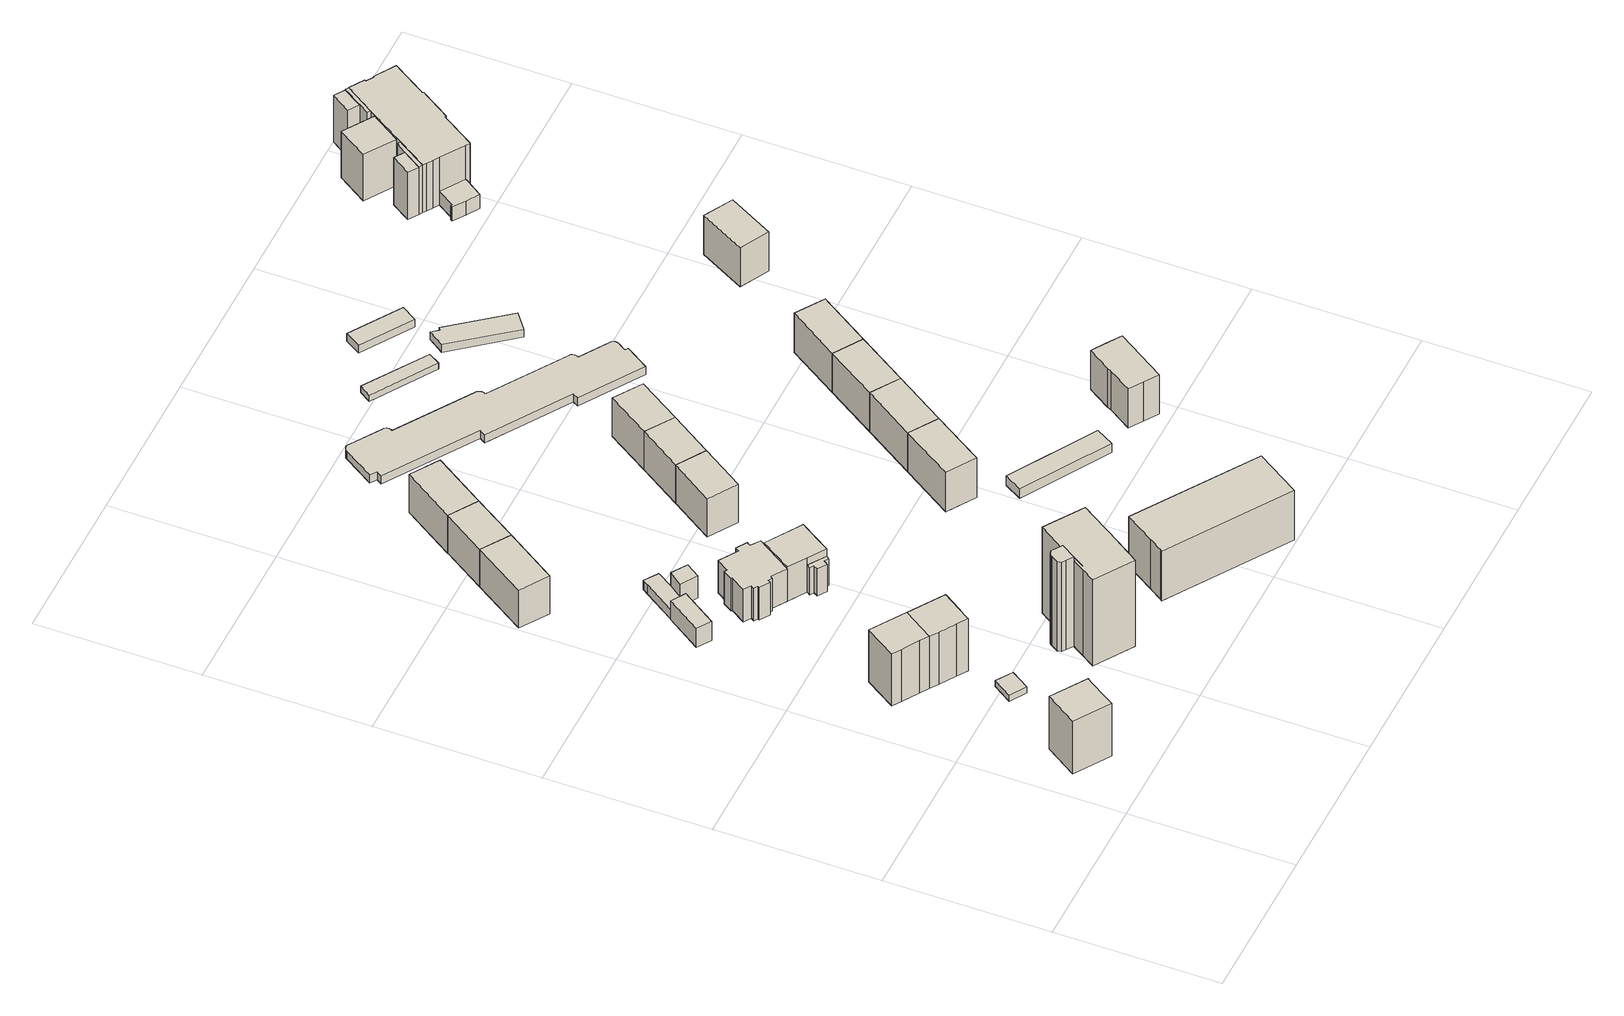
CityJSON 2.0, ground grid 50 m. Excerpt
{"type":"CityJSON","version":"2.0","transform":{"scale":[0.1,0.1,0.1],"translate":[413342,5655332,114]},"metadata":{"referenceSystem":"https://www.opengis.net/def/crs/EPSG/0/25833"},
"CityObjects":{
"building1":{"type":"Building","attributes":{"Dachtyp_tdc":"tdcPolyFlatRoof","Gemeindeschluessel":14612000,"Dachneigung":0,"QualitaetDacherkennung":50,"Geometrietyp2DReferenz":"3000","measuredHeight":19.73,"function":"31001_9998","roofType":"1000"},"geometry":[{"type":"Solid","lod":"1","boundaries":[[[[0,1,2,3,4,5]],[[6,7,8,9,10,11]],[[5,7,6,0]],[[4,8,7,5]],[[3,9,8,4]],[[2,10,9,3]],[[1,11,10,2]],[[0,6,11,1]]]]}]},
"building2":{"type":"Building","attributes":{"Dachtyp_tdc":"tdcPolyFlatRoof","Gemeindeschluessel":14612000,"Dachneigung":0,"QualitaetDacherkennung":51,"Geometrietyp2DReferenz":"3000","measuredHeight":19.55,"function":"31001_9998","roofType":"1000"},"geometry":[{"type":"Solid","lod":"1","boundaries":[[[[12,13,14,15,16,17]],[[18,19,20,21,22,23]],[[17,19,18,12]],[[16,20,19,17]],[[15,21,20,16]],[[14,22,21,15]],[[13,23,22,14]],[[12,18,23,13]]]]}]},
"building3":{"type":"Building","attributes":{"Dachtyp_tdc":"tdcPolyFlatRoof","Gemeindeschluessel":14612000,"Dachneigung":0,"QualitaetDacherkennung":82,"Geometrietyp2DReferenz":"3000","measuredHeight":2.37,"function":"31001_9998","roofType":"1000"},"geometry":[{"type":"Solid","lod":"1","boundaries":[[[[24,25,26,27]],[[28,29,30,31]],[[27,29,28,24]],[[26,30,29,27]],[[25,31,30,26]],[[24,28,31,25]]]]}]},
"building4":{"type":"Building","attributes":{"Dachtyp_tdc":"tdcPolyFlatRoof","Gemeindeschluessel":14612000,"Dachneigung":0,"QualitaetDacherkennung":50,"Geometrietyp2DReferenz":"3000","measuredHeight":19.68,"function":"31001_9998","roofType":"1000"},"geometry":[{"type":"Solid","lod":"1","boundaries":[[[[32,33,34,35,36,37,38,39,40]],[[41,42,43,44,45,46,47,48,49]],[[40,42,41,32]],[[39,43,42,40]],[[38,44,43,39]],[[37,45,44,38]],[[36,46,45,37]],[[35,47,46,36]],[[34,48,47,35]],[[33,49,48,34]],[[32,41,49,33]]]]}]},
"building5":{"type":"Building","attributes":{"Dachtyp_tdc":"tdcGableRoof","Gemeindeschluessel":14612000,"Dachneigung":42.89,"QualitaetDacherkennung":2,"Geometrietyp2DReferenz":"3000","measuredHeight":10.38,"function":"31001_2463","roofType":"3100"},"geometry":[{"type":"Solid","lod":"1","boundaries":[[[[50,51,52,53]],[[54,55,56,57]],[[53,55,54,50]],[[52,56,55,53]],[[51,57,56,52]],[[50,54,57,51]]]]}]},
"building6":{"type":"Building","attributes":{"Dachtyp_tdc":"tdcGableRoof","Gemeindeschluessel":14612000,"Dachneigung":37.07,"QualitaetDacherkennung":84,"Geometrietyp2DReferenz":"3000","measuredHeight":16.13,"function":"31001_9998","roofType":"3100"},"geometry":[{"type":"Solid","lod":"1","boundaries":[[[[58,59,60,61]],[[62,63,64,65]],[[61,63,62,58]],[[60,64,63,61]],[[59,65,64,60]],[[58,62,65,59]]]]}]},
"building7":{"type":"Building","attributes":{"Dachtyp_tdc":"tdcHipAndGableRoof","Gemeindeschluessel":14612000,"Dachneigung":10.07,"QualitaetDacherkennung":12,"Geometrietyp2DReferenz":"3000","measuredHeight":4.47,"function":"31001_2463","roofType":"5000"},"geometry":[{"type":"Solid","lod":"1","boundaries":[[[[66,67,68,69,70,71,72]],[[73,74,75,76,77,78,79]],[[72,74,73,66]],[[71,75,74,72]],[[70,76,75,71]],[[69,77,76,70]],[[68,78,77,69]],[[67,79,78,68]],[[66,73,79,67]]]]}]},
"building8":{"type":"Building","attributes":{"Dachtyp_tdc":"tdcGableRoof","Gemeindeschluessel":14612000,"Dachneigung":65.85,"QualitaetDacherkennung":8,"Geometrietyp2DReferenz":"3000","measuredHeight":12.04,"function":"31001_9998","roofType":"3100"},"geometry":[{"type":"Solid","lod":"1","boundaries":[[[[80,81,82,83]],[[84,76,75,85]],[[83,76,84,80]],[[82,75,76,83]],[[81,85,75,82]],[[80,84,85,81]]]]}]},
"building9":{"type":"Building","attributes":{"Gemeindeschluessel":14612000,"Geometrietyp2DReferenz":"3000","function":"31001_9998","roofType":"9999"},"children":["building9-1","building9-2"]},
"building9-1":{"type":"BuildingPart","attributes":{"Dachtyp_tdc":"tdcHipAndGableRoof","Dachneigung":15.31,"QualitaetDacherkennung":15,"Geometrietyp2DReferenz":"3000","measuredHeight":33.99,"roofType":"5000"},"parents":["building9"],"geometry":[{"type":"Solid","lod":"1","boundaries":[[[[86,87,88,89,90,91,92,93,94,95]],[[96,97,98,99,100,101,102,103,104,105]],[[95,96,105,86]],[[94,97,96,95]],[[93,98,97,94]],[[92,99,98,93]],[[91,100,99,92]],[[90,101,100,91]],[[89,102,101,90]],[[88,103,102,89]],[[87,104,103,88]],[[86,105,104,87]]]]}]},
"building9-2":{"type":"BuildingPart","attributes":{"Dachtyp_tdc":"tdcFreeFormRoof","Dachneigung":13.2,"QualitaetDacherkennung":18,"Geometrietyp2DReferenz":"3000","measuredHeight":34.37,"roofType":"5000"},"parents":["building9"],"geometry":[{"type":"Solid","lod":"1","boundaries":[[[[106,107,108,109,110,111,112,113,114,115,116,117,118,107]],[[119,120,121,122,123,124,125,126,127,128,129,97,119,105]],[[118,120,119,107]],[[117,121,120,118]],[[116,122,121,117]],[[115,123,122,116]],[[114,124,123,115]],[[113,125,124,114]],[[112,126,125,113]],[[111,127,126,112]],[[110,128,127,111]],[[109,129,128,110]],[[108,97,129,109]],[[107,119,97,108]]]]}]},
"building10":{"type":"Building","attributes":{"Dachtyp_tdc":"tdcFreeFormRoof","Gemeindeschluessel":14612000,"Dachneigung":43.32,"QualitaetDacherkennung":56,"Geometrietyp2DReferenz":"3000","measuredHeight":16.1,"function":"31001_9998","roofType":"5000"},"geometry":[{"type":"Solid","lod":"1","boundaries":[[[[130,131,132,133,134,135,136,137,138,139,140,141,142,143,144,145,146,147,148,149]],[[150,151,152,153,154,155,156,157,158,159,160,161,162,163,164,165,166,167,168,169]],[[149,151,150,130]],[[148,152,151,149]],[[147,153,152,148]],[[146,154,153,147]],[[145,155,154,146]],[[144,156,155,145]],[[143,157,156,144]],[[142,158,157,143]],[[141,159,158,142]],[[140,160,159,141]],[[139,161,160,140]],[[138,162,161,139]],[[137,163,162,138]],[[136,164,163,137]],[[135,165,164,136]],[[134,166,165,135]],[[133,167,166,134]],[[132,168,167,133]],[[131,169,168,132]],[[130,150,169,131]]]]}]},
"building11":{"type":"Building","attributes":{"Dachtyp_tdc":"tdcGableRoof","Gemeindeschluessel":14612000,"Dachneigung":36.69,"QualitaetDacherkennung":85,"Geometrietyp2DReferenz":"3000","measuredHeight":16.16,"function":"31001_9998","roofType":"3100"},"geometry":[{"type":"Solid","lod":"1","boundaries":[[[[61,60,170,171]],[[63,172,173,64]],[[171,172,63,61]],[[170,173,172,171]],[[60,64,173,170]],[[61,63,64,60]]]]}]},
"building12":{"type":"Building","attributes":{"Gemeindeschluessel":14612000,"Geometrietyp2DReferenz":"3000","function":"31001_9998","roofType":"9999"},"children":["building12-1","building12-2","building12-3","building12-4"]},
"building12-1":{"type":"BuildingPart","attributes":{"Dachtyp_tdc":"tdcPolyFlatRoof","Dachneigung":44.32,"QualitaetDacherkennung":42,"Geometrietyp2DReferenz":"3000","measuredHeight":11.06,"roofType":"2100"},"parents":["building12"],"geometry":[{"type":"Solid","lod":"1","boundaries":[[[[174,175,176,177,178,179,180,181]],[[150,182,183,184,185,186,187,188]],[[181,182,150,174]],[[180,183,182,181]],[[179,184,183,180]],[[178,185,184,179]],[[177,186,185,178]],[[176,187,186,177]],[[175,188,187,176]],[[174,150,188,175]]]]}]},
"building12-2":{"type":"BuildingPart","attributes":{"Dachtyp_tdc":"tdcPolyFlatRoof","Dachneigung":41.46,"QualitaetDacherkennung":45,"Geometrietyp2DReferenz":"3000","measuredHeight":10.78,"roofType":"2100"},"parents":["building12"],"geometry":[{"type":"Solid","lod":"1","boundaries":[[[[189,190,191,192]],[[193,194,195,196]],[[192,194,193,189]],[[191,195,194,192]],[[190,196,195,191]],[[189,193,196,190]]]]}]},
"building12-3":{"type":"BuildingPart","attributes":{"Dachtyp_tdc":"tdcPolyFlatRoof","Dachneigung":34.36,"QualitaetDacherkennung":40,"Geometrietyp2DReferenz":"3000","measuredHeight":11.01,"roofType":"2100"},"parents":["building12"],"geometry":[{"type":"Solid","lod":"1","boundaries":[[[[197,198,199,200,201,202,203,204]],[[205,206,207,208,209,210,211,212]],[[204,206,205,197]],[[203,207,206,204]],[[202,208,207,203]],[[201,209,208,202]],[[200,210,209,201]],[[199,211,210,200]],[[198,212,211,199]],[[197,205,212,198]]]]}]},
"building12-4":{"type":"BuildingPart","attributes":{"Dachtyp_tdc":"tdcHipAndGableRoof","Dachneigung":43.14,"QualitaetDacherkennung":42,"Geometrietyp2DReferenz":"3000","measuredHeight":15.54,"roofType":"5000"},"parents":["building12"],"geometry":[{"type":"Solid","lod":"1","boundaries":[[[[213,214,215,216,217,218,219]],[[187,195,194,209,208,151,188]],[[219,195,187,213]],[[218,194,195,219]],[[217,209,194,218]],[[216,208,209,217]],[[215,151,208,216]],[[214,188,151,215]],[[213,187,188,214]]]]}]},
"building13":{"type":"Building","attributes":{"Dachtyp_tdc":"tdcGableRoof","Gemeindeschluessel":14612000,"Dachneigung":36.76,"QualitaetDacherkennung":84,"Geometrietyp2DReferenz":"3000","measuredHeight":16.23,"function":"31001_9998","roofType":"3100"},"geometry":[{"type":"Solid","lod":"1","boundaries":[[[[171,170,220,221]],[[222,223,224,225]],[[221,223,222,171]],[[220,224,223,221]],[[170,225,224,220]],[[171,222,225,170]]]]}]},
"building14":{"type":"Building","attributes":{"Dachtyp_tdc":"tdcGableRoof","Gemeindeschluessel":14612000,"Dachneigung":37.39,"QualitaetDacherkennung":82,"Geometrietyp2DReferenz":"3000","measuredHeight":16.4,"function":"31001_9998","roofType":"3100"},"geometry":[{"type":"Solid","lod":"1","boundaries":[[[[226,227,228,229]],[[230,231,232,233]],[[229,231,230,226]],[[228,232,231,229]],[[227,233,232,228]],[[226,230,233,227]]]]}]},
"building15":{"type":"Building","attributes":{"Dachtyp_tdc":"tdcPolyFlatRoof","Gemeindeschluessel":14612000,"Dachneigung":0,"QualitaetDacherkennung":74,"Geometrietyp2DReferenz":"3000","measuredHeight":18.57,"function":"31001_9998","roofType":"1000"},"geometry":[{"type":"Solid","lod":"1","boundaries":[[[[234,235,236,237,238,239,240]],[[241,242,243,244,245,246,247]],[[240,242,241,234]],[[239,243,242,240]],[[238,244,243,239]],[[237,245,244,238]],[[236,246,245,237]],[[235,247,246,236]],[[234,241,247,235]]]]}]},
"building16":{"type":"Building","attributes":{"Dachtyp_tdc":"tdcGableRoof","Gemeindeschluessel":14612000,"Dachneigung":37.26,"QualitaetDacherkennung":86,"Geometrietyp2DReferenz":"3000","measuredHeight":16.41,"function":"31001_9998","roofType":"3100"},"geometry":[{"type":"Solid","lod":"1","boundaries":[[[[229,228,248,249]],[[231,250,251,232]],[[249,250,231,229]],[[248,251,250,249]],[[228,232,251,248]],[[229,231,232,228]]]]}]},
"building17":{"type":"Building","attributes":{"Dachtyp_tdc":"tdcGableRoof","Gemeindeschluessel":14612000,"Dachneigung":36.9,"QualitaetDacherkennung":76,"Geometrietyp2DReferenz":"3000","measuredHeight":16.59,"function":"31001_9998","roofType":"3100"},"geometry":[{"type":"Solid","lod":"1","boundaries":[[[[252,253,254,255]],[[256,257,258,259]],[[255,257,256,252]],[[254,258,257,255]],[[253,259,258,254]],[[252,256,259,253]]]]}]},
"building18":{"type":"Building","attributes":{"Dachtyp_tdc":"tdcGableRoof","Gemeindeschluessel":14612000,"Dachneigung":37.15,"QualitaetDacherkennung":82,"Geometrietyp2DReferenz":"3000","measuredHeight":16.39,"function":"31001_9998","roofType":"3100"},"geometry":[{"type":"Solid","lod":"1","boundaries":[[[[249,248,260,261]],[[250,262,263,251]],[[261,262,250,249]],[[260,263,262,261]],[[248,251,263,260]],[[249,250,251,248]]]]}]},
"building19":{"type":"Building","attributes":{"Dachtyp_tdc":"tdcHipAndGableRoof","Gemeindeschluessel":14612000,"Dachneigung":10.24,"QualitaetDacherkennung":10,"Geometrietyp2DReferenz":"3000","measuredHeight":5.09,"function":"31001_2463","roofType":"5000"},"geometry":[{"type":"Solid","lod":"1","boundaries":[[[[264,265,266,267]],[[268,269,270,271]],[[267,269,268,264]],[[266,270,269,267]],[[265,271,270,266]],[[264,268,271,265]]]]}]},
"building20":{"type":"Building","attributes":{"Dachtyp_tdc":"tdcPolyFlatRoof","Gemeindeschluessel":14612000,"Dachneigung":0,"QualitaetDacherkennung":16,"Geometrietyp2DReferenz":"3000","measuredHeight":3,"function":"31001_9998","roofType":"1000"},"geometry":[{"type":"Solid","lod":"1","boundaries":[[[[272,273,274,275,276,277,278,279,280,281,282,283,284,285,286,287,288,289,290,291,292,293,294,295,296,297,298,299,300,301,302,303,304,305,306,307,308,309,310,311,312,313,314,315,316,317,318,319,320,321,322,323,324,325,326,327,328,329,330,331,332,333,334,335,336,337,338,339,340,341,342,343,344,345,346,347,348,349,350,351,352,353,354,355,356,357,358,359,360,361,362,363,364,365,366,367,368,369,370,371,372,373,374,375,376,377,378,379,380,381,382,383,384,385,386,387,388,389,390,391,392,393,394,395,396,397,398,399,400,401]],[[402,403,404,405,406,407,408,409,410,411,412,413,414,415,416,417,418,419,420,421,422,423,424,425,426,427,428,429,430,431,432,433,434,435,436,437,438,439,440,441,442,443,444,445,446,447,448,449,450,451,452,453,454,455,456,457,458,459,460,461,462,463,464,465,466,467,468,469,470,471,472,473,474,475,476,477,478,479,480,481,482,483,484,485,486,487,488,489,490,491,492,493,494,495,496,497,498,499,500,501,502,503,504,505,506,507,508,509,510,511,512,513,514,515,516,517,518,519,520,521,522,523,524,525,526,527,528,529,530,531]],[[401,403,402,272]],[[400,404,403,401]],[[399,405,404,400]],[[398,406,405,399]],[[397,407,406,398]],[[396,408,407,397]],[[395,409,408,396]],[[394,410,409,395]],[[393,411,410,394]],[[392,412,411,393]],[[391,413,412,392]],[[390,414,413,391]],[[389,415,414,390]],[[388,416,415,389]],[[387,417,416,388]],[[386,418,417,387]],[[385,419,418,386]],[[384,420,419,385]],[[383,421,420,384]],[[382,422,421,383]],[[381,423,422,382]],[[380,424,423,381]],[[379,425,424,380]],[[378,426,425,379]],[[377,427,426,378]],[[376,428,427,377]],[[375,429,428,376]],[[374,430,429,375]],[[373,431,430,374]],[[372,432,431,373]],[[371,433,432,372]],[[370,434,433,371]],[[369,435,434,370]],[[368,436,435,369]],[[367,437,436,368]],[[366,438,437,367]],[[365,439,438,366]],[[364,440,439,365]],[[363,441,440,364]],[[362,442,441,363]],[[361,443,442,362]],[[360,444,443,361]],[[359,445,444,360]],[[358,446,445,359]],[[357,447,446,358]],[[356,448,447,357]],[[355,449,448,356]],[[354,450,449,355]],[[353,451,450,354]],[[352,452,451,353]],[[351,453,452,352]],[[350,454,453,351]],[[349,455,454,350]],[[348,456,455,349]],[[347,457,456,348]],[[346,458,457,347]],[[345,459,458,346]],[[344,460,459,345]],[[343,461,460,344]],[[342,462,461,343]],[[341,463,462,342]],[[340,464,463,341]],[[339,465,464,340]],[[338,466,465,339]],[[337,467,466,338]],[[336,468,467,337]],[[335,469,468,336]],[[334,470,469,335]],[[333,471,470,334]],[[332,472,471,333]],[[331,473,472,332]],[[330,474,473,331]],[[329,475,474,330]],[[328,476,475,329]],[[327,477,476,328]],[[326,478,477,327]],[[325,479,478,326]],[[324,480,479,325]],[[323,481,480,324]],[[322,482,481,323]],[[321,483,482,322]],[[320,484,483,321]],[[319,485,484,320]],[[318,486,485,319]],[[317,487,486,318]],[[316,488,487,317]],[[315,489,488,316]],[[314,490,489,315]],[[313,491,490,314]],[[312,492,491,313]],[[311,493,492,312]],[[310,494,493,311]],[[309,495,494,310]],[[308,496,495,309]],[[307,497,496,308]],[[306,498,497,307]],[[305,499,498,306]],[[304,500,499,305]],[[303,501,500,304]],[[302,502,501,303]],[[301,503,502,302]],[[300,504,503,301]],[[299,505,504,300]],[[298,506,505,299]],[[297,507,506,298]],[[296,508,507,297]],[[295,509,508,296]],[[294,510,509,295]],[[293,511,510,294]],[[292,512,511,293]],[[291,513,512,292]],[[290,514,513,291]],[[289,515,514,290]],[[288,516,515,289]],[[287,517,516,288]],[[286,518,517,287]],[[285,519,518,286]],[[284,520,519,285]],[[283,521,520,284]],[[282,522,521,283]],[[281,523,522,282]],[[280,524,523,281]],[[279,525,524,280]],[[278,526,525,279]],[[277,527,526,278]],[[276,528,527,277]],[[275,529,528,276]],[[274,530,529,275]],[[273,531,530,274]],[[272,402,531,273]]]]}]},
"building21":{"type":"Building","attributes":{"Dachtyp_tdc":"tdcGableRoof","Gemeindeschluessel":14612000,"Dachneigung":36.95,"QualitaetDacherkennung":78,"Geometrietyp2DReferenz":"3000","measuredHeight":16.58,"function":"31001_9998","roofType":"3100"},"geometry":[{"type":"Solid","lod":"1","boundaries":[[[[532,533,253,252]],[[534,256,259,535]],[[252,256,534,532]],[[253,259,256,252]],[[533,535,259,253]],[[532,534,535,533]]]]}]},
"building22":{"type":"Building","attributes":{"Dachtyp_tdc":"tdcPolyFlatRoof","Gemeindeschluessel":14612000,"Dachneigung":4.09,"QualitaetDacherkennung":66,"Geometrietyp2DReferenz":"3000","measuredHeight":2.45,"function":"31001_9998","roofType":"2100"},"geometry":[{"type":"Solid","lod":"1","boundaries":[[[[536,537,538,539]],[[540,541,542,543]],[[539,541,540,536]],[[538,542,541,539]],[[537,543,542,538]],[[536,540,543,537]]]]}]},
"building23":{"type":"Building","attributes":{"Dachtyp_tdc":"tdcGableRoof","Gemeindeschluessel":14612000,"Dachneigung":37.12,"QualitaetDacherkennung":79,"Geometrietyp2DReferenz":"3000","measuredHeight":16.59,"function":"31001_9998","roofType":"3100"},"geometry":[{"type":"Solid","lod":"1","boundaries":[[[[544,545,533,532]],[[546,534,535,547]],[[532,534,546,544]],[[533,535,534,532]],[[545,547,535,533]],[[544,546,547,545]]]]}]},
"building24":{"type":"Building","attributes":{"Dachtyp_tdc":"tdcGableRoof","Gemeindeschluessel":14612000,"Dachneigung":36.93,"QualitaetDacherkennung":75,"Geometrietyp2DReferenz":"3000","measuredHeight":16.56,"function":"31001_9998","roofType":"3100"},"geometry":[{"type":"Solid","lod":"1","boundaries":[[[[548,549,550,551,552,553,554,555]],[[556,557,558,559,560,561,562,563]],[[555,557,556,548]],[[554,558,557,555]],[[553,559,558,554]],[[552,560,559,553]],[[551,561,560,552]],[[550,562,561,551]],[[549,563,562,550]],[[548,556,563,549]]]]}]},
"building25":{"type":"Building","attributes":{"Dachtyp_tdc":"tdcPolyFlatRoof","Gemeindeschluessel":14612000,"Dachneigung":3.21,"QualitaetDacherkennung":81,"Geometrietyp2DReferenz":"3000","measuredHeight":2.98,"function":"31001_2463","roofType":"2100"},"geometry":[{"type":"Solid","lod":"1","boundaries":[[[[564,565,566,567]],[[568,569,570,571]],[[567,569,568,564]],[[566,570,569,567]],[[565,571,570,566]],[[564,568,571,565]]]]}]},
"building26":{"type":"Building","attributes":{"Dachtyp_tdc":"tdcGableRoof","Gemeindeschluessel":14612000,"Dachneigung":37.01,"QualitaetDacherkennung":75,"Geometrietyp2DReferenz":"3000","measuredHeight":16.58,"function":"31001_9998","roofType":"3100"},"geometry":[{"type":"Solid","lod":"1","boundaries":[[[[545,544,572,573]],[[547,574,575,546]],[[573,574,547,545]],[[572,575,574,573]],[[544,546,575,572]],[[545,547,546,544]]]]}]},
"building27":{"type":"Building","attributes":{"Dachtyp_tdc":"tdcPolyFlatRoof","Gemeindeschluessel":14612000,"Dachneigung":5,"QualitaetDacherkennung":88,"Geometrietyp2DReferenz":"3000","measuredHeight":3.19,"function":"31001_2463","roofType":"2100"},"geometry":[{"type":"Solid","lod":"1","boundaries":[[[[576,577,578,579,580,581]],[[582,583,584,585,586,587]],[[581,583,582,576]],[[580,584,583,581]],[[579,585,584,580]],[[578,586,585,579]],[[577,587,586,578]],[[576,582,587,577]]]]}]},
"building28":{"type":"Building","attributes":{"Dachtyp_tdc":"tdcGableRoof","Gemeindeschluessel":14612000,"Dachneigung":36.95,"QualitaetDacherkennung":77,"Geometrietyp2DReferenz":"3000","measuredHeight":16.56,"function":"31001_9998","roofType":"3100"},"geometry":[{"type":"Solid","lod":"1","boundaries":[[[[588,589,590,591]],[[592,593,594,595]],[[591,593,592,588]],[[590,594,593,591]],[[589,595,594,590]],[[588,592,595,589]]]]}]},
"building29":{"type":"Building","attributes":{"Gemeindeschluessel":14612000,"Geometrietyp2DReferenz":"3000","function":"31001_9998","roofType":"9999"},"children":["building29-1","building29-2","building29-3","building29-4","building29-5","building29-6","building29-7"]},
"building29-1":{"type":"BuildingPart","attributes":{"Dachtyp_tdc":"tdcPolyFlatRoof","Dachneigung":6.18,"QualitaetDacherkennung":62,"Geometrietyp2DReferenz":"3000","measuredHeight":17.85,"roofType":"2100"},"parents":["building29"],"geometry":[{"type":"Solid","lod":"1","boundaries":[[[[596,597,598,599,600]],[[601,602,603,604,605]],[[600,602,601,596]],[[599,603,602,600]],[[598,604,603,599]],[[597,605,604,598]],[[596,601,605,597]]]]}]},
"building29-2":{"type":"BuildingPart","attributes":{"Dachtyp_tdc":"tdcPolyFlatRoof","Dachneigung":2.77,"QualitaetDacherkennung":71,"Geometrietyp2DReferenz":"3000","measuredHeight":18.3,"roofType":"2100"},"parents":["building29"],"geometry":[{"type":"Solid","lod":"1","boundaries":[[[[606,607,608,609,610,611,612,613,614,615,616,617,618,619,620,621,622,623,624,625,626]],[[627,628,629,630,631,632,633,601,605,634,635,636,637,638,639,640,641,642,643,644,645]],[[625,628,627,626]],[[624,629,628,625]],[[623,630,629,624]],[[622,631,630,623]],[[621,632,631,622]],[[620,633,632,621]],[[619,601,633,620]],[[618,605,601,619]],[[617,634,605,618]],[[616,635,634,617]],[[615,636,635,616]],[[614,637,636,615]],[[613,638,637,614]],[[612,639,638,613]],[[611,640,639,612]],[[610,641,640,611]],[[609,642,641,610]],[[608,643,642,609]],[[607,644,643,608]],[[606,645,644,607]],[[626,627,645,606]]]]}]},
"building29-3":{"type":"BuildingPart","attributes":{"Dachtyp_tdc":"tdcPolyFlatRoof","Dachneigung":4.31,"QualitaetDacherkennung":83,"Geometrietyp2DReferenz":"3000","measuredHeight":17.79,"roofType":"2100"},"parents":["building29"],"geometry":[{"type":"Solid","lod":"1","boundaries":[[[[646,647,648,649]],[[650,633,632,651]],[[649,633,650,646]],[[648,632,633,649]],[[647,651,632,648]],[[646,650,651,647]]]]}]},
"building29-4":{"type":"BuildingPart","attributes":{"Dachtyp_tdc":"tdcPolyFlatRoof","Dachneigung":3.85,"QualitaetDacherkennung":74,"Geometrietyp2DReferenz":"3000","measuredHeight":17.74,"roofType":"2100"},"parents":["building29"],"geometry":[{"type":"Solid","lod":"1","boundaries":[[[[652,653,654,655]],[[603,656,657,604]],[[655,656,603,652]],[[654,657,656,655]],[[653,604,657,654]],[[652,603,604,653]]]]}]},
"building29-5":{"type":"BuildingPart","attributes":{"Dachtyp_tdc":"tdcPolyFlatRoof","Dachneigung":3.48,"QualitaetDacherkennung":54,"Geometrietyp2DReferenz":"3000","measuredHeight":17.87,"roofType":"2100"},"parents":["building29"],"geometry":[{"type":"Solid","lod":"1","boundaries":[[[[623,622,658,659,660]],[[630,661,662,663,631]],[[660,661,630,623]],[[659,662,661,660]],[[658,663,662,659]],[[622,631,663,658]],[[623,630,631,622]]]]}]},
"building29-6":{"type":"BuildingPart","attributes":{"Dachtyp_tdc":"tdcPolyFlatRoof","Dachneigung":4.2,"QualitaetDacherkennung":52,"Geometrietyp2DReferenz":"3000","measuredHeight":5.62,"roofType":"2100"},"parents":["building29"],"geometry":[{"type":"Solid","lod":"1","boundaries":[[[[664,665,666,667,668,669,670]],[[645,671,672,673,674,675,627]],[[670,671,645,664]],[[669,672,671,670]],[[668,673,672,669]],[[667,674,673,668]],[[666,675,674,667]],[[665,627,675,666]],[[664,645,627,665]]]]}]},
"building29-7":{"type":"BuildingPart","attributes":{"Dachtyp_tdc":"tdcPolyFlatRoof","Dachneigung":4.22,"QualitaetDacherkennung":49,"Geometrietyp2DReferenz":"3000","measuredHeight":17.77,"roofType":"2100"},"parents":["building29"],"geometry":[{"type":"Solid","lod":"1","boundaries":[[[[676,677,678,679]],[[680,662,661,681]],[[679,662,680,676]],[[678,661,662,679]],[[677,681,661,678]],[[676,680,681,677]]]]}]}
},
"vertices":[
[202,150,205],[239,206,205],[248,220,205],[143,289,205],[79,192,205],[185,123,205],[202,150,7],[185,123,7],[79,192,7],[143,289,7],[248,220,7],[239,206,7],
[231,679,202],[292,772,202],[189,839,202],[128,746,202],[155,728,202],[205,696,202],[231,679,6],[205,696,6],[155,728,6],[128,746,6],[189,839,6],[292,772,6],
[271,462,28],[320,431,28],[357,488,28],[309,519,28],[271,462,5],[309,519,5],[357,488,5],[320,431,5],
[256,663,201],[306,631,201],[336,611,201],[338,614,201],[347,628,201],[360,648,201],[397,704,201],[292,772,201],[231,679,201],[256,663,5],[231,679,5],[292,772,5],[397,704,5],[360,648,5],[347,628,5],[338,614,5],[336,611,5],[306,631,5],
[167,1292,77],[239,1399,77],[197,1426,77],[126,1319,77],[167,1292,6],[126,1319,6],[197,1426,6],[239,1399,6],
[4,1789,148],[88,1734,148],[192,1892,148],[108,1948,148],[4,1789,6],[108,1948,6],[192,1892,6],[88,1734,6],
[274,1539,42],[261,1521,42],[197,1426,42],[239,1399,42],[253,1421,42],[284,1463,42],[314,1511,42],[274,1539,8],[314,1511,8],[284,1463,8],[253,1421,8],[239,1399,8],[197,1426,8],[261,1521,8],
[302,1391,91],[330,1433,91],[284,1463,91],[253,1421,91],[302,1391,8],[330,1433,8],
[513,351,329],[486,310,329],[602,235,329],[629,276,329],[677,348,329],[685,361,329],[736,440,329],[620,516,329],[565,432,329],[554,414,329],[554,414,6],[565,432,6],[620,516,6],[736,440,6],[685,361,6],[677,348,6],[629,276,6],[602,235,6],[486,310,6],[513,351,6],
[513,351,342],[536,387,342],[565,432,342],[545,445,342],[541,448,342],[536,451,342],[533,453,342],[520,450,342],[517,445,342],[514,441,342],[502,421,342],[504,408,342],[516,400,342],[536,387,6],[516,400,6],[504,408,6],[502,421,6],[514,441,6],[517,445,6],[520,450,6],[533,453,6],[536,451,6],[541,448,6],[545,445,6],
[457,1274,130],[429,1293,130],[436,1304,130],[405,1324,130],[398,1312,130],[342,1348,130],[317,1311,130],[309,1316,130],[292,1289,130],[295,1287,130],[265,1241,130],[287,1227,130],[281,1217,130],[292,1210,130],[289,1205,130],[319,1185,130],[324,1193,130],[335,1186,130],[341,1194,130],[386,1165,130],[457,1274,8],[386,1165,8],[341,1194,8],[335,1186,8],[324,1193,8],[319,1185,8],[289,1205,8],[292,1210,8],[281,1217,8],[287,1227,8],[265,1241,8],[295,1287,8],[292,1289,8],[309,1316,8],[317,1311,8],[342,1348,8],[398,1312,8],[405,1324,8],[436,1304,8],[429,1293,8],
[278,2025,148],[194,2080,148],[194,2080,6],[278,2025,6],
[457,1274,109],[448,1260,109],[538,1202,109],[547,1216,109],[546,1217,109],[548,1219,109],[504,1247,109],[502,1245,109],[502,1245,8],[504,1247,8],[548,1219,8],[546,1217,8],[547,1216,8],[538,1202,8],[448,1260,8],
[533,1135,110],[565,1184,110],[555,1191,110],[523,1142,110],[533,1135,8],[523,1142,8],[555,1191,8],[565,1184,8],
[437,1099,109],[464,1081,109],[473,1094,109],[486,1086,109],[493,1095,109],[440,1130,109],[433,1119,109],[445,1112,109],[437,1099,8],[445,1112,8],[433,1119,8],[440,1130,8],[493,1095,8],[486,1086,8],[473,1094,8],[464,1081,8],
[538,1202,136],[448,1260,136],[386,1165,136],[440,1130,136],[493,1095,136],[523,1142,136],[555,1191,136],
[382,2184,148],[298,2239,148],[194,2080,5],[298,2239,5],[382,2184,5],[278,2025,5],
[533,1464,147],[618,1409,147],[703,1540,147],[619,1594,147],[533,1464,3],[619,1594,3],[703,1540,3],[618,1409,3],
[1155,7,188],[1158,11,188],[1242,142,188],[884,376,188],[826,287,188],[799,246,188],[796,241,188],[1155,7,2],[796,241,2],[799,246,2],[826,287,2],[884,376,2],[1242,142,2],[1158,11,2],
[788,1669,147],[704,1724,147],[704,1724,3],[788,1669,3],
[1064,1013,150],[980,1068,150],[879,913,150],[964,858,150],[1064,1013,3],[964,858,3],[879,913,3],[980,1068,3],
[873,1800,147],[789,1855,147],[789,1855,3],[873,1800,3],
[1298,647,39],[1037,804,39],[1006,750,39],[1267,593,39],[1298,647,4],[1267,593,4],[1006,750,4],[1037,804,4],
[548,2404,33],[548,2405,33],[548,2406,33],[548,2408,33],[548,2409,33],[548,2410,33],[547,2411,33],[547,2413,33],[546,2414,33],[546,2415,33],[545,2416,33],[545,2417,33],[544,2418,33],[543,2419,33],[542,2420,33],[541,2421,33],[540,2421,33],[449,2481,33],[448,2482,33],[447,2482,33],[446,2483,33],[445,2483,33],[443,2484,33],[442,2484,33],[441,2484,33],[440,2485,33],[438,2485,33],[437,2485,33],[436,2485,33],[435,2484,33],[434,2484,33],[432,2484,33],[431,2483,33],[430,2483,33],[429,2482,33],[428,2481,33],[427,2481,33],[426,2480,33],[425,2479,33],[424,2478,33],[424,2477,33],[362,2383,33],[382,2369,33],[371,2352,33],[639,2177,33],[629,2160,33],[869,2004,33],[859,1987,33],[1044,1867,33],[1090,1938,33],[1081,1944,33],[1097,1969,33],[1098,1970,33],[1098,1971,33],[1099,1972,33],[1099,1973,33],[1099,1974,33],[1100,1975,33],[1100,1977,33],[1100,1978,33],[1100,1979,33],[1100,1980,33],[1100,1981,33],[1099,1983,33],[1099,1984,33],[1099,1985,33],[1098,1986,33],[1098,1987,33],[1097,1988,33],[1096,1989,33],[1095,1990,33],[1095,1991,33],[1094,1991,33],[1093,1992,33],[1092,1993,33],[1005,2049,33],[1006,2050,33],[1006,2051,33],[1007,2052,33],[1008,2054,33],[1008,2055,33],[1008,2056,33],[1009,2057,33],[1009,2058,33],[1009,2059,33],[1009,2061,33],[1009,2062,33],[1009,2063,33],[1009,2064,33],[1008,2065,33],[1008,2067,33],[1007,2068,33],[1007,2069,33],[1006,2070,33],[1006,2071,33],[1005,2072,33],[1004,2073,33],[1003,2073,33],[1002,2074,33],[775,2222,33],[775,2223,33],[776,2225,33],[777,2226,33],[777,2227,33],[778,2228,33],[778,2229,33],[778,2230,33],[778,2232,33],[779,2233,33],[779,2234,33],[779,2235,33],[778,2237,33],[778,2238,33],[778,2239,33],[777,2240,33],[777,2241,33],[776,2242,33],[776,2244,33],[775,2245,33],[774,2246,33],[773,2246,33],[772,2247,33],[771,2248,33],[544,2396,33],[545,2397,33],[545,2398,33],[546,2399,33],[547,2400,33],[547,2401,33],[547,2403,33],[548,2404,3],[547,2403,3],[547,2401,3],[547,2400,3],[546,2399,3],[545,2398,3],[545,2397,3],[544,2396,3],[771,2248,3],[772,2247,3],[773,2246,3],[774,2246,3],[775,2245,3],[776,2244,3],[776,2242,3],[777,2241,3],[777,2240,3],[778,2239,3],[778,2238,3],[778,2237,3],[779,2235,3],[779,2234,3],[779,2233,3],[778,2232,3],[778,2230,3],[778,2229,3],[778,2228,3],[777,2227,3],[777,2226,3],[776,2225,3],[775,2223,3],[775,2222,3],[1002,2074,3],[1003,2073,3],[1004,2073,3],[1005,2072,3],[1006,2071,3],[1006,2070,3],[1007,2069,3],[1007,2068,3],[1008,2067,3],[1008,2065,3],[1009,2064,3],[1009,2063,3],[1009,2062,3],[1009,2061,3],[1009,2059,3],[1009,2058,3],[1009,2057,3],[1008,2056,3],[1008,2055,3],[1008,2054,3],[1007,2052,3],[1006,2051,3],[1006,2050,3],[1005,2049,3],[1092,1993,3],[1093,1992,3],[1094,1991,3],[1095,1991,3],[1095,1990,3],[1096,1989,3],[1097,1988,3],[1098,1987,3],[1098,1986,3],[1099,1985,3],[1099,1984,3],[1099,1983,3],[1100,1981,3],[1100,1980,3],[1100,1979,3],[1100,1978,3],[1100,1977,3],[1100,1975,3],[1099,1974,3],[1099,1973,3],[1099,1972,3],[1098,1971,3],[1098,1970,3],[1097,1969,3],[1081,1944,3],[1090,1938,3],[1044,1867,3],[859,1987,3],[869,2004,3],[629,2160,3],[639,2177,3],[371,2352,3],[382,2369,3],[362,2383,3],[424,2477,3],[424,2478,3],[425,2479,3],[426,2480,3],[427,2481,3],[428,2481,3],[429,2482,3],[430,2483,3],[431,2483,3],[432,2484,3],[434,2484,3],[435,2484,3],[436,2485,3],[437,2485,3],[438,2485,3],[440,2485,3],[441,2484,3],[442,2484,3],[443,2484,3],[445,2483,3],[446,2483,3],[447,2482,3],[448,2482,3],[449,2481,3],[540,2421,3],[541,2421,3],[542,2420,3],[543,2419,3],[544,2418,3],[545,2417,3],[545,2416,3],[546,2415,3],[546,2414,3],[547,2413,3],[547,2411,3],[548,2410,3],[548,2409,3],[548,2408,3],[548,2406,3],[548,2405,3],
[1166,1170,150],[1082,1224,150],[1166,1170,3],[1082,1224,3],
[652,2510,26],[841,2388,26],[863,2423,26],[675,2545,26],[652,2510,3],[675,2545,3],[863,2423,3],[841,2388,3],
[1265,1323,150],[1181,1377,150],[1265,1323,3],[1181,1377,3],
[1425,675,150],[1417,660,150],[1372,590,150],[1414,562,150],[1456,535,150],[1555,687,150],[1512,715,150],[1469,743,150],[1425,675,4],[1469,743,4],[1512,715,4],[1555,687,4],[1456,535,4],[1414,562,4],[1372,590,4],[1417,660,4],
[997,2559,30],[843,2659,30],[813,2611,30],[966,2512,30],[997,2559,2],[966,2512,2],[813,2611,2],[843,2659,2],
[1367,1479,150],[1283,1534,150],[1283,1534,3],[1367,1479,3],
[905,2406,31],[1048,2227,31],[1099,2267,31],[963,2439,31],[955,2432,31],[938,2455,31],[905,2406,2],[938,2455,2],[955,2432,2],[963,2439,2],[1099,2267,2],[1048,2227,2],
[1458,1769,149],[1545,1722,149],[1621,1862,149],[1534,1909,149],[1458,1769,3],[1534,1909,3],[1621,1862,3],[1545,1722,3],
[1519,2882,179],[1578,2972,179],[1568,2978,179],[1530,2919,179],[1510,2888,179],[1519,2882,1],[1510,2888,1],[1530,2919,1],[1568,2978,1],[1578,2972,1],
[1498,2594,180],[1510,2586,180],[1512,2588,180],[1577,2689,180],[1581,2687,180],[1641,2779,180],[1638,2781,180],[1707,2888,180],[1645,2928,180],[1643,2925,180],[1619,2940,180],[1622,2944,180],[1578,2972,180],[1519,2882,180],[1509,2866,180],[1450,2776,180],[1440,2760,180],[1382,2670,180],[1393,2662,180],[1410,2651,180],[1427,2640,180],[1427,2640,1],[1410,2651,1],[1393,2662,1],[1382,2670,1],[1440,2760,1],[1450,2776,1],[1509,2866,1],[1622,2944,1],[1619,2940,1],[1643,2925,1],[1645,2928,1],[1707,2888,1],[1638,2781,1],[1641,2779,1],[1581,2687,1],[1577,2689,1],[1512,2588,1],[1510,2586,1],[1498,2594,1],
[1419,2925,175],[1360,2835,175],[1450,2776,175],[1509,2866,175],[1419,2925,1],[1360,2835,1],
[1530,2919,177],[1568,2978,177],[1537,2999,177],[1498,2940,177],[1498,2940,1],[1537,2999,1],
[1431,2766,180],[1410,2734,180],[1372,2676,180],[1372,2676,1],[1410,2734,1],[1431,2766,1],
[1498,2594,54],[1427,2640,54],[1392,2586,54],[1388,2589,54],[1384,2583,54],[1421,2559,54],[1458,2535,54],[1458,2535,1],[1421,2559,1],[1384,2583,1],[1388,2589,1],[1392,2586,1],
[1379,2754,178],[1341,2696,178],[1372,2676,178],[1410,2734,178],[1379,2754,1],[1341,2696,1]
]}
